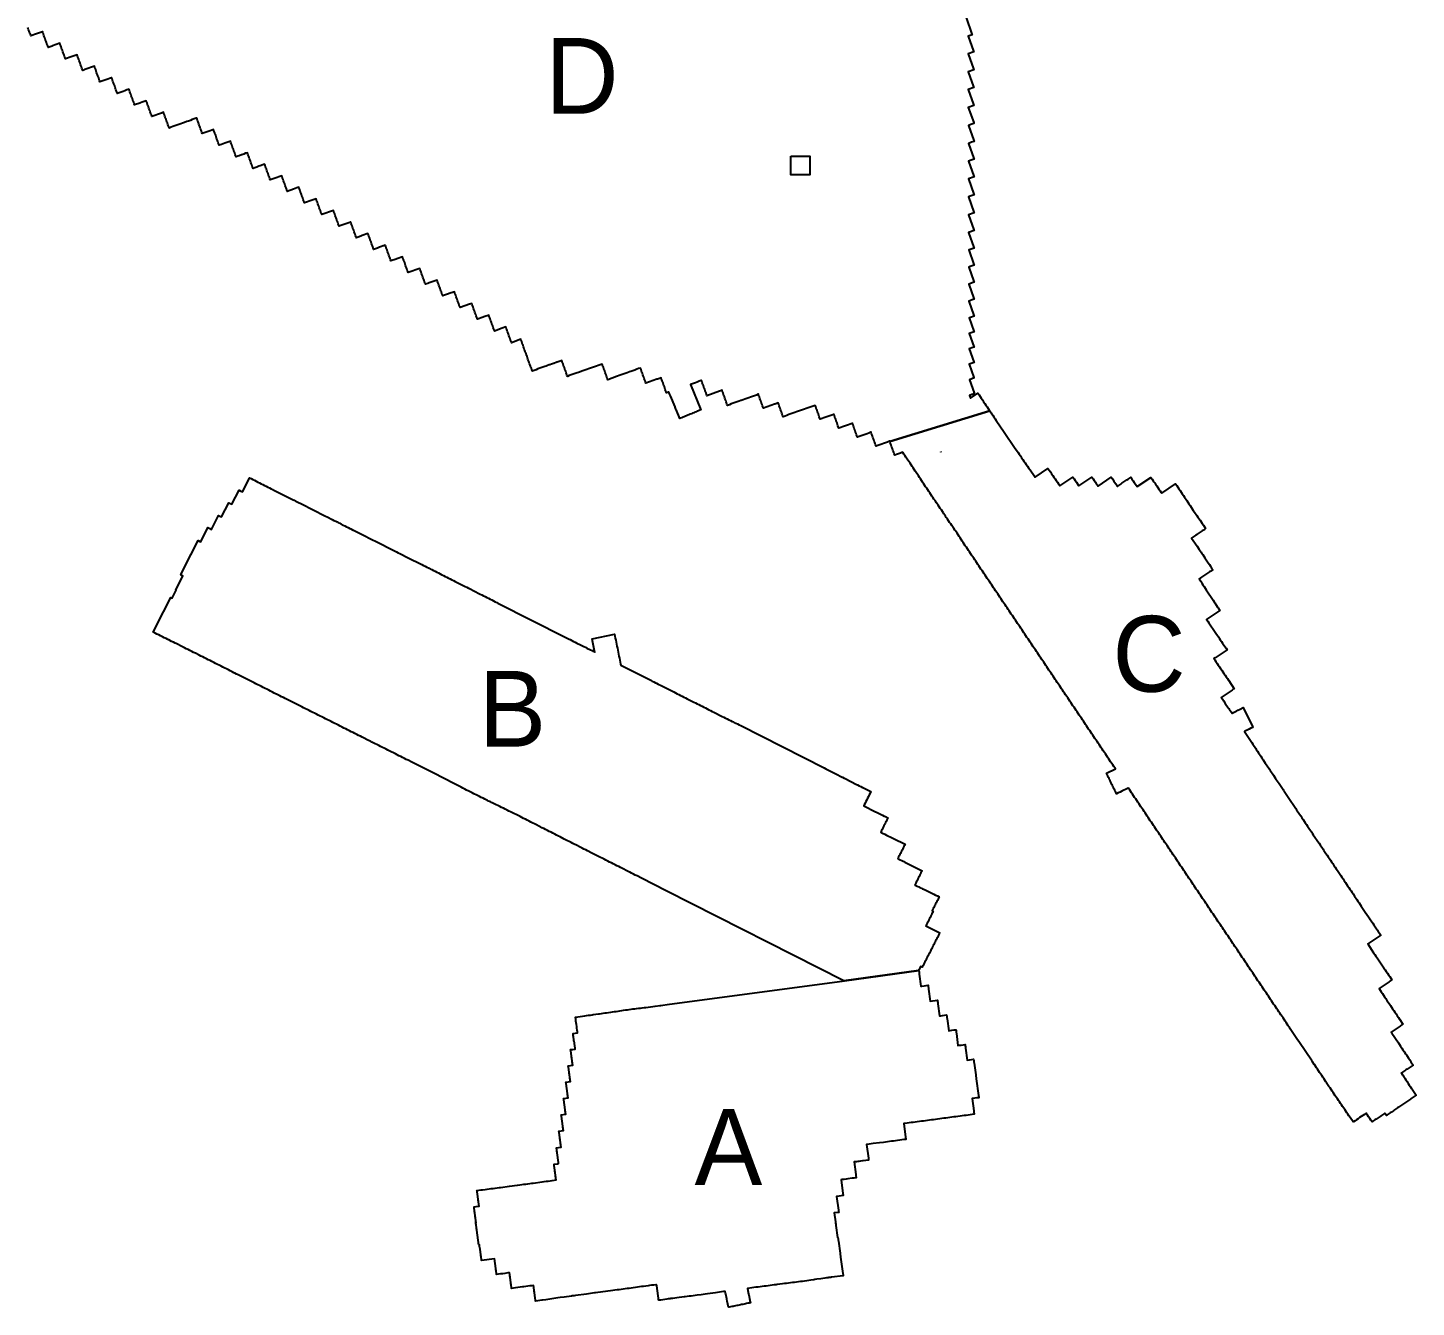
# Model space of a CAD drawing. Extents: x 325000 to 598009, y 7224244 to 7548663.
# Drawn here: x 505739 to 578982, y 7224244 to 7291768 of the extents above; entities that cross this region are included whole.
import ezdxf

# ---------------------------------------------------------------- set-up
doc = ezdxf.new("R2010")
doc.units = 0
for name, color, linetype in [('A', 7, 'Continuous'), ('B', 7, 'Continuous'), ('C', 7, 'Continuous'), ('D', 7, 'Continuous'), ('R', 7, 'Continuous')]:
    doc.layers.add(name, color=color, linetype=linetype)

msp = doc.modelspace()

# ---------------------------------------------------------------- linework, layer by layer
for p, q in [((553925, 7269377), (553909, 7269380)), ((553912, 7269379), (553912, 7269380)), ((553912, 7269380), (553912, 7269380)), ((553912, 7269380), (553912, 7269379))]:
    msp.add_line(p, q)
at = {"layer": 'A'}
msp.add_lwpolyline([(539470, 7240219), (548814, 7241478), (552745, 7242010), (552744, 7242008), (552755, 7241928), (552768, 7241828), (552854, 7241188), (552910, 7241197), (553017, 7241211), (553124, 7241226), (553232, 7241240), (553241, 7241172), (553250, 7241104), (553259, 7241036), (553343, 7240403), (553720, 7240458), (553730, 7240388), (553739, 7240321), (553748, 7240253), (553832, 7239618), (553911, 7239629), (553995, 7239641), (554103, 7239656), (554210, 7239671), (554219, 7239604), (554228, 7239537), (554237, 7239470), (554321, 7238839), (554395, 7238849), (554484, 7238862), (554591, 7238876), (554699, 7238891), (554707, 7238824), (554716, 7238757), (554725, 7238690), (554809, 7238060), (554866, 7238068), (554973, 7238082), (555080, 7238097), (555186, 7238112), (555195, 7238046), (555204, 7237979), (555213, 7237912), (555297, 7237282), (555420, 7237301), (555527, 7237316), (555634, 7237332), (555643, 7237265), (555652, 7237198), (555661, 7237131), (555745, 7236502), (555748, 7236502), (555757, 7236435), (555766, 7236368), (555775, 7236300), (555892, 7235419), (555902, 7235347), (555908, 7235304), (555800, 7235294), (555693, 7235280), (555585, 7235265), (555556, 7235263), (555643, 7234610), (555652, 7234542), (555661, 7234471), (555667, 7234429), (555560, 7234414), (555453, 7234400), (555345, 7234385), (555238, 7234371), (555131, 7234356), (555024, 7234342), (554916, 7234327), (554809, 7234313), (554702, 7234299), (554594, 7234287), (554487, 7234273), (554380, 7234258), (554273, 7234244), (554165, 7234229), (554058, 7234215), (553951, 7234201), (553844, 7234186), (553736, 7234172), (553629, 7234157), (553522, 7234143), (553415, 7234128), (553307, 7234114), (553200, 7234099), (553093, 7234085), (552986, 7234071), (552878, 7234056), (552771, 7234042), (552664, 7234027), (552557, 7234013), (552449, 7233998), (552342, 7233987), (552235, 7233969), (552128, 7233955), (552020, 7233944), (551944, 7233934), (552040, 7233213), (552050, 7233145), (552055, 7233102), (551948, 7233088), (551841, 7233073), (551734, 7233059), (551627, 7233044), (551520, 7233030), (551413, 7233016), (551306, 7233001), (551200, 7232987), (551093, 7232972), (550986, 7232958), (550879, 7232943), (550664, 7232920), (550343, 7232878), (550236, 7232866), (550129, 7232853), (550022, 7232839), (549983, 7232834), (550080, 7232111), (550089, 7232043), (550095, 7232001), (549809, 7231967), (549772, 7231963), (549664, 7231949), (549577, 7231940), (549522, 7231933), (549449, 7231924), (549342, 7231911), (549332, 7231910), (549420, 7231251), (549429, 7231184), (549438, 7231117), (549444, 7231076), (549336, 7231063), (549229, 7231051), (548997, 7231019), (548908, 7231007), (548801, 7230992), (548694, 7230977), (548644, 7230970), (548741, 7230243), (548751, 7230175), (548756, 7230133), (548649, 7230119), (548541, 7230106), (548540, 7230106), (548406, 7230089), (548503, 7229362), (548512, 7229294), (548518, 7229252), (548283, 7229221), (548345, 7228752), (548347, 7228752), (548356, 7228685), (548365, 7228620), (548374, 7228552), (548458, 7227926), (548478, 7227929), (548488, 7227861), (548497, 7227793), (548506, 7227725), (548589, 7227099), (548591, 7227100), (548600, 7227032), (548609, 7226963), (548618, 7226895), (548736, 7226018), (548745, 7225951), (548750, 7225909), (548133, 7225825), (548109, 7225822), (548002, 7225807), (547960, 7225801), (547871, 7225789), (547789, 7225778), (547682, 7225763), (547575, 7225749), (547361, 7225718), (547255, 7225703), (547201, 7225695), (547041, 7225673), (546828, 7225640), (546721, 7225626), (546614, 7225611), (546507, 7225597), (546400, 7225582), (546293, 7225568), (546186, 7225557), (546079, 7225544), (545972, 7225530), (545865, 7225517), (545758, 7225503), (545651, 7225489), (545544, 7225475), (545278, 7225441), (545223, 7225434), (545116, 7225420), (545009, 7225407), (544902, 7225393), (544795, 7225378), (544688, 7225364), (544581, 7225350), (544474, 7225336), (544367, 7225323), (544260, 7225309), (544153, 7225296), (544046, 7225281), (543940, 7225267), (543702, 7225236), (543742, 7225042), (543749, 7225007), (543770, 7224903), (543828, 7224618), (543836, 7224583), (543857, 7224477), (543792, 7224464), (543726, 7224451), (543660, 7224437), (543595, 7224424), (543529, 7224411), (543463, 7224397), (543397, 7224384), (543332, 7224371), (543266, 7224357), (543201, 7224344), (543136, 7224331), (543071, 7224318), (543006, 7224305), (542941, 7224291), (542876, 7224278), (542811, 7224265), (542747, 7224252), (542707, 7224244), (542641, 7224562), (542619, 7224667), (542615, 7224685), (542562, 7224931), (542550, 7224984), (542536, 7225055), (542531, 7225078), (542445, 7225067), (542443, 7225066), (542441, 7225066), (542233, 7225039), (542229, 7225038), (542226, 7225038), (542019, 7225010), (542015, 7225010), (542012, 7225010), (541587, 7224954), (541481, 7224937), (541374, 7224922), (541267, 7224907), (541267, 7224907), (541055, 7224877), (541054, 7224877), (540947, 7224862), (540840, 7224847), (540733, 7224832), (540626, 7224820), (540519, 7224807), (540412, 7224794), (540368, 7224789), (539984, 7224742), (539770, 7224713), (539663, 7224698), (539619, 7224692), (539521, 7224679), (539449, 7224668), (539343, 7224653), (539236, 7224639), (539129, 7224624), (539022, 7224609), (539013, 7224674), (539004, 7224740), (538995, 7224806), (538987, 7224872), (538978, 7224937), (538969, 7225003), (538960, 7225069), (538951, 7225135), (538942, 7225201), (538933, 7225267), (538924, 7225333), (538916, 7225399), (538911, 7225435), (538864, 7225429), (538757, 7225415), (538649, 7225401), (538542, 7225388), (538469, 7225379), (538219, 7225347), (538112, 7225331), (538005, 7225316), (537897, 7225301), (537790, 7225285), (537683, 7225270), (537576, 7225255), (537468, 7225240), (537361, 7225225), (537253, 7225211), (537146, 7225197), (537038, 7225183), (536931, 7225169), (536823, 7225156), (536716, 7225142), (536608, 7225129), (535681, 7225003), (535642, 7224997), (535535, 7224983), (535427, 7224968), (535320, 7224954), (535212, 7224939), (534634, 7224862), (534568, 7224853), (534461, 7224839), (534422, 7224834), (534031, 7224781), (533818, 7224750), (533817, 7224750), (533709, 7224734), (533602, 7224718), (533495, 7224702), (533388, 7224686), (533281, 7224670), (533173, 7224655), (533066, 7224639), (532888, 7224615), (532851, 7224610), (532744, 7224595), (532637, 7224580), (532529, 7224566), (532520, 7224632), (532511, 7224699), (532502, 7224766), (532493, 7224833), (532484, 7224900), (532475, 7224966), (532466, 7225033), (532457, 7225100), (532448, 7225167), (532439, 7225234), (532430, 7225301), (532421, 7225367), (532417, 7225394), (532331, 7225382), (532224, 7225368), (532117, 7225353), (532010, 7225339), (531903, 7225324), (531840, 7225316), (531474, 7225267), (531367, 7225252), (531260, 7225237), (531251, 7225304), (531242, 7225371), (531233, 7225438), (531224, 7225505), (531215, 7225572), (531206, 7225639), (531197, 7225706), (531188, 7225773), (531179, 7225840), (531170, 7225907), (531161, 7225973), (531152, 7226041), (531148, 7226067), (531113, 7226062), (531058, 7226054), (530898, 7226031), (530791, 7226015), (530684, 7226000), (530576, 7225986), (530469, 7225973), (530460, 7226040), (530451, 7226107), (530442, 7226175), (530433, 7226242), (530423, 7226309), (530414, 7226376), (530405, 7226443), (530396, 7226510), (530387, 7226577), (530378, 7226644), (530369, 7226710), (530360, 7226777), (530357, 7226805), (529676, 7226715), (529667, 7226782), (529658, 7226848), (529649, 7226915), (529640, 7226982), (529631, 7227049), (529622, 7227115), (529613, 7227181), (529604, 7227248), (529595, 7227314), (529586, 7227381), (529577, 7227447), (529568, 7227513), (529564, 7227545), (529530, 7227541), (529521, 7227607), (529512, 7227674), (529503, 7227740), (529494, 7227807), (529485, 7227873), (529476, 7227940), (529467, 7228006), (529458, 7228073), (529449, 7228139), (529440, 7228206), (529431, 7228272), (529422, 7228339), (529413, 7228406), (529404, 7228472), (529395, 7228539), (529386, 7228605), (529377, 7228672), (529371, 7228713), (529391, 7228716), (529383, 7228773), (529374, 7228839), (529365, 7228905), (529356, 7228972), (529348, 7229038), (529339, 7229104), (529330, 7229170), (529321, 7229237), (529312, 7229303), (529303, 7229369), (529294, 7229435), (529285, 7229501), (529279, 7229542), (529386, 7229556), (529494, 7229570), (529546, 7229577), (529537, 7229640), (529528, 7229706), (529519, 7229771), (529510, 7229837), (529501, 7229903), (529493, 7229969), (529484, 7230035), (529475, 7230102), (529466, 7230168), (529457, 7230234), (529448, 7230300), (529439, 7230366), (529433, 7230407), (529541, 7230421), (529648, 7230435), (529720, 7230443), (529863, 7230460), (529971, 7230475), (530078, 7230489), (530185, 7230504), (530293, 7230518), (530400, 7230533), (530507, 7230547), (530615, 7230562), (530681, 7230570), (531152, 7230634), (531555, 7230686), (531581, 7230690), (531689, 7230704), (531796, 7230718), (531903, 7230733), (532011, 7230747), (532118, 7230762), (532226, 7230776), (532333, 7230791), (532395, 7230799), (532870, 7230863), (532977, 7230877), (533085, 7230890), (533192, 7230904), (533299, 7230919), (533407, 7230935), (533514, 7230950), (533613, 7230964), (533612, 7230974), (533603, 7231039), (533594, 7231104), (533585, 7231169), (533577, 7231234), (533568, 7231299), (533559, 7231364), (533550, 7231429), (533542, 7231494), (533533, 7231559), (533524, 7231624), (533515, 7231689), (533506, 7231755), (533501, 7231795), (533680, 7231821), (533715, 7231826), (533742, 7231830), (533741, 7231834), (533732, 7231900), (533724, 7231965), (533715, 7232031), (533706, 7232096), (533697, 7232162), (533688, 7232227), (533680, 7232292), (533671, 7232358), (533662, 7232423), (533653, 7232489), (533644, 7232554), (533636, 7232619), (533630, 7232660), (533737, 7232675), (533844, 7232690), (533871, 7232694), (533862, 7232760), (533853, 7232826), (533844, 7232893), (533835, 7232959), (533826, 7233025), (533818, 7233091), (533809, 7233158), (533800, 7233224), (533791, 7233290), (533782, 7233356), (533773, 7233423), (533764, 7233489), (533758, 7233530), (533996, 7233563), (533988, 7233621), (533979, 7233687), (533970, 7233754), (533961, 7233821), (533952, 7233888), (533943, 7233954), (533934, 7234021), (533925, 7234088), (533916, 7234155), (533907, 7234221), (533898, 7234288), (533889, 7234355), (533883, 7234396), (534113, 7234428), (534117, 7234428), (534110, 7234481), (534101, 7234548), (534092, 7234615), (534083, 7234682), (534074, 7234749), (534065, 7234816), (534056, 7234883), (534047, 7234950), (534038, 7235017), (534029, 7235085), (534020, 7235152), (534011, 7235219), (534005, 7235260), (534239, 7235292), (534232, 7235343), (534223, 7235410), (534214, 7235477), (534205, 7235544), (534196, 7235611), (534187, 7235677), (534178, 7235744), (534169, 7235811), (534160, 7235878), (534151, 7235945), (534142, 7236012), (534133, 7236078), (534127, 7236120), (534362, 7236151), (534355, 7236205), (534346, 7236272), (534337, 7236339), (534328, 7236405), (534319, 7236472), (534310, 7236538), (534301, 7236605), (534292, 7236671), (534283, 7236738), (534274, 7236804), (534265, 7236871), (534256, 7236937), (534251, 7236979), (534488, 7237011), (534481, 7237067), (534472, 7237134), (534463, 7237200), (534454, 7237267), (534445, 7237334), (534436, 7237400), (534427, 7237466), (534418, 7237533), (534409, 7237599), (534400, 7237665), (534391, 7237732), (534382, 7237798), (534377, 7237839), (534484, 7237854), (534590, 7237868), (534615, 7237872), (534607, 7237930), (534598, 7237996), (534589, 7238063), (534580, 7238129), (534571, 7238195), (534562, 7238262), (534553, 7238328), (534544, 7238394), (534535, 7238459), (534526, 7238525), (534518, 7238591), (534509, 7238657), (534503, 7238698), (534610, 7238712), (534717, 7238726), (534741, 7238730), (534735, 7238777), (534722, 7238872), (534709, 7238968), (534696, 7239063), (534684, 7239158), (534671, 7239253), (534658, 7239348), (534645, 7239442), (534632, 7239537), (534629, 7239559), (535119, 7239625), (535217, 7239639), (535315, 7239653), (535411, 7239666), (535416, 7239666), (535511, 7239680), (535558, 7239686), (535854, 7239727), (535902, 7239734), (536000, 7239748), (536098, 7239762), (536195, 7239776), (536259, 7239785), (536471, 7239815), (536489, 7239818), (536587, 7239832), (536684, 7239846), (536782, 7239860), (536880, 7239874), (536978, 7239889), (537076, 7239903), (537173, 7239918), (537271, 7239932), (537369, 7239948), (537467, 7239961), (537564, 7239974), (537662, 7239988), (537761, 7239997), (537859, 7240010), (537957, 7240022), (538055, 7240034), (538153, 7240046), (538251, 7240058), (538349, 7240070), (538839, 7240136), (539100, 7240170), (539133, 7240174), (539231, 7240187)], close=True, dxfattribs=at)
at = {"layer": 'B'}
msp.add_lwpolyline([(552726, 7242010), (548795, 7241478), (539407, 7246228), (538110, 7246887), (537878, 7247005), (537782, 7247054), (537686, 7247104), (537589, 7247153), (537493, 7247202), (537473, 7247212), (537010, 7247447), (536913, 7247496), (536817, 7247545), (536721, 7247595), (536624, 7247644), (536528, 7247692), (536431, 7247741), (536334, 7247790), (536238, 7247839), (536141, 7247888), (536045, 7247937), (535948, 7247986), (535851, 7248035), (535814, 7248054), (535389, 7248269), (535369, 7248279), (535272, 7248328), (535175, 7248377), (535079, 7248426), (534982, 7248475), (534921, 7248506), (534643, 7248647), (534596, 7248670), (534499, 7248719), (534403, 7248768), (534306, 7248817), (534209, 7248866), (534113, 7248915), (534041, 7248951), (533823, 7249062), (533727, 7249111), (533631, 7249160), (533534, 7249210), (533438, 7249259), (533342, 7249308), (533245, 7249358), (533148, 7249406), (533052, 7249455), (532955, 7249504), (532859, 7249553), (532803, 7249582), (532473, 7249749), (532376, 7249798), (532280, 7249848), (532184, 7249897), (532087, 7249946), (531991, 7249996), (531895, 7250045), (531798, 7250095), (531714, 7250139), (531606, 7250194), (531508, 7250241), (531411, 7250289), (531314, 7250336), (531310, 7250338), (531198, 7250393), (531119, 7250431), (531022, 7250478), (530925, 7250526), (530827, 7250574), (530730, 7250621), (530633, 7250670), (530537, 7250718), (530439, 7250766), (530342, 7250814), (530264, 7250853), (530200, 7250885), (530148, 7250910), (530051, 7250957), (529992, 7250987), (529857, 7251053), (529760, 7251102), (529663, 7251150), (529566, 7251199), (529470, 7251247), (529421, 7251272), (529276, 7251344), (529179, 7251393), (529082, 7251441), (529000, 7251484), (528890, 7251540), (528794, 7251590), (528697, 7251639), (528601, 7251689), (528527, 7251729), (528218, 7251890), (527154, 7252425), (526037, 7252988), (525994, 7253010), (525955, 7253030), (525832, 7253092), (525801, 7253108), (525704, 7253157), (525607, 7253205), (525511, 7253254), (525414, 7253302), (525317, 7253351), (525221, 7253400), (525138, 7253443), (524797, 7253615), (524738, 7253644), (524641, 7253693), (524544, 7253742), (524448, 7253791), (524351, 7253839), (524254, 7253888), (524158, 7253937), (524061, 7253986), (523964, 7254034), (523891, 7254071), (523837, 7254098), (523771, 7254131), (523721, 7254156), (523611, 7254211), (523577, 7254228), (523552, 7254241), (523384, 7254325), (523287, 7254374), (523190, 7254423), (523094, 7254472), (522997, 7254521), (522901, 7254569), (522804, 7254618), (522707, 7254667), (522611, 7254716), (522514, 7254765), (522418, 7254813), (522321, 7254862), (522224, 7254911), (522127, 7254959), (522030, 7255008), (521934, 7255056), (521837, 7255105), (521740, 7255153), (521643, 7255202), (521547, 7255251), (521450, 7255299), (521353, 7255348), (521256, 7255396), (521160, 7255445), (521063, 7255493), (520966, 7255542), (520870, 7255591), (520773, 7255640), (520677, 7255689), (520580, 7255737), (520483, 7255785), (520386, 7255833), (520289, 7255882), (520192, 7255930), (520095, 7255978), (519418, 7256318), (519321, 7256367), (519225, 7256416), (519128, 7256465), (519031, 7256514), (518935, 7256562), (518741, 7256660), (518645, 7256708), (518548, 7256757), (518451, 7256806), (518355, 7256855), (518258, 7256903), (518162, 7256952), (518065, 7257001), (517968, 7257050), (517872, 7257099), (517775, 7257148), (517678, 7257196), (517582, 7257245), (517506, 7257284), (516867, 7257607), (516809, 7257636), (516755, 7257663), (516666, 7257708), (516616, 7257733), (516519, 7257782), (516422, 7257830), (516325, 7257879), (516229, 7257928), (516132, 7257977), (516036, 7258026), (515939, 7258075), (515843, 7258124), (515746, 7258173), (515649, 7258222), (515553, 7258270), (515456, 7258319), (515359, 7258367), (515263, 7258416), (515166, 7258465), (515069, 7258514), (514973, 7258563), (514876, 7258611), (514779, 7258660), (514585, 7258756), (514489, 7258805), (514392, 7258854), (514296, 7258903), (514199, 7258952), (514102, 7259000), (514006, 7259049), (513909, 7259098), (513561, 7259271), (513521, 7259290), (513424, 7259339), (513327, 7259387), (513182, 7259460), (513134, 7259484), (513037, 7259533), (512939, 7259578), (512842, 7259627), (512746, 7259676), (512649, 7259725), (512552, 7259773), (512456, 7259822), (512359, 7259871), (512905, 7260951), (512907, 7260950), (513284, 7261696), (513348, 7261664), (513562, 7262086), (513546, 7262094), (513923, 7262841), (513905, 7262851), (513808, 7262900), (514344, 7263961), (514346, 7263960), (514725, 7264710), (514822, 7264661), (514862, 7264641), (515239, 7265386), (515335, 7265337), (515431, 7265289), (515807, 7266033), (515903, 7265983), (515962, 7265954), (516340, 7266702), (516505, 7266619), (516882, 7267365), (516979, 7267316), (517064, 7267273), (517430, 7267999), (517440, 7268018), (517528, 7267974), (517616, 7267929), (517705, 7267885), (517792, 7267840), (517880, 7267795), (517968, 7267750), (518056, 7267704), (518144, 7267659), (518232, 7267615), (518320, 7267571), (518408, 7267527), (518497, 7267482), (518585, 7267438), (518673, 7267394), (518686, 7267387), (519676, 7266891), (519732, 7266863), (519795, 7266831), (519842, 7266808), (519908, 7266775), (519984, 7266737), (520173, 7266642), (521407, 7266018), (521569, 7265935), (521582, 7265929), (521598, 7265921), (521732, 7265853), (521758, 7265839), (521790, 7265823), (521893, 7265770), (521934, 7265749), (521984, 7265724), (522054, 7265688), (522110, 7265660), (522198, 7265615), (522253, 7265587), (522374, 7265525), (522462, 7265481), (522551, 7265437), (522639, 7265393), (522727, 7265349), (522788, 7265318), (522864, 7265280), (522904, 7265260), (522926, 7265249), (523105, 7265159), (523169, 7265128), (523205, 7265109), (523345, 7265039), (523962, 7264728), (524050, 7264684), (525113, 7264148), (525196, 7264106), (525284, 7264062), (525368, 7264018), (525813, 7263794), (526485, 7263454), (526518, 7263438), (526606, 7263394), (526694, 7263349), (526782, 7263305), (526870, 7263260), (526908, 7263241), (526962, 7263214), (527047, 7263172), (527135, 7263127), (527223, 7263083), (527311, 7263038), (527399, 7262994), (527487, 7262949), (527575, 7262905), (527663, 7262860), (527751, 7262815), (527839, 7262771), (527928, 7262726), (528016, 7262682), (528104, 7262637), (528192, 7262593), (528280, 7262548), (528289, 7262544), (528744, 7262314), (528809, 7262282), (528897, 7262237), (528985, 7262193), (529036, 7262167), (529572, 7261896), (529602, 7261881), (529690, 7261837), (529778, 7261792), (529866, 7261748), (529954, 7261703), (530042, 7261658), (530130, 7261614), (530219, 7261569), (530307, 7261525), (530395, 7261480), (530483, 7261436), (530535, 7261410), (534095, 7259610), (534302, 7259505), (534359, 7259476), (534447, 7259432), (534535, 7259387), (534623, 7259342), (534711, 7259297), (534888, 7259208), (534975, 7259164), (535064, 7259120), (535152, 7259075), (535239, 7259030), (535416, 7258941), (535504, 7258897), (535592, 7258852), (535649, 7258824), (535657, 7258820), (535643, 7258888), (535642, 7258892), (535535, 7259418), (535513, 7259524), (536690, 7259763), (536711, 7259657), (536733, 7259551), (536754, 7259445), (536776, 7259339), (536797, 7259234), (536819, 7259128), (536840, 7259022), (536862, 7258916), (536883, 7258810), (536905, 7258704), (536926, 7258598), (536948, 7258492), (536969, 7258386), (536991, 7258280), (537012, 7258174), (537021, 7258132), (538148, 7257562), (538633, 7257314), (538675, 7257293), (538763, 7257248), (538851, 7257203), (538907, 7257174), (538995, 7257129), (539027, 7257113), (539115, 7257068), (539821, 7256714), (539909, 7256670), (539997, 7256625), (540085, 7256581), (540173, 7256536), (540261, 7256492), (540349, 7256447), (540437, 7256402), (540525, 7256358), (540555, 7256343), (540835, 7256201), (540878, 7256180), (540966, 7256135), (541054, 7256091), (541142, 7256046), (541230, 7256002), (541318, 7255957), (541406, 7255913), (541483, 7255873), (541670, 7255779), (541759, 7255735), (541847, 7255691), (541936, 7255647), (542376, 7255424), (542465, 7255380), (542553, 7255336), (542641, 7255292), (542729, 7255247), (542817, 7255203), (542905, 7255158), (542960, 7255130), (543008, 7255107), (543082, 7255070), (543170, 7255025), (543258, 7254981), (543348, 7254939), (547753, 7252713), (547839, 7252665), (548367, 7252396), (548706, 7252220), (548718, 7252214), (548805, 7252169), (548852, 7252145), (549156, 7251987), (549461, 7251834), (549509, 7251810), (549597, 7251766), (549685, 7251722), (549773, 7251677), (549787, 7251671), (550215, 7251456), (550171, 7251369), (550126, 7251282), (550082, 7251195), (550038, 7251109), (549994, 7251023), (549951, 7250937), (549907, 7250850), (549863, 7250764), (549834, 7250707), (550049, 7250599), (550244, 7250503), (550729, 7250263), (550826, 7250214), (550923, 7250166), (550988, 7250134), (551117, 7250069), (551086, 7250008), (551055, 7249946), (551024, 7249886), (550993, 7249825), (550962, 7249764), (550931, 7249704), (550901, 7249643), (550870, 7249583), (550839, 7249523), (550809, 7249463), (550778, 7249403), (550748, 7249343), (550734, 7249316), (550756, 7249305), (550828, 7249268), (550950, 7249207), (551046, 7249159), (551143, 7249110), (551240, 7249062), (551337, 7249013), (551403, 7248980), (552015, 7248674), (551984, 7248613), (551953, 7248552), (551922, 7248491), (551892, 7248431), (551861, 7248370), (551830, 7248310), (551800, 7248250), (551769, 7248190), (551739, 7248130), (551708, 7248071), (551678, 7248011), (551648, 7247951), (551633, 7247922), (551655, 7247911), (551752, 7247862), (551849, 7247814), (551946, 7247767), (552011, 7247735), (552141, 7247671), (552916, 7247284), (552884, 7247223), (552853, 7247162), (552823, 7247101), (552792, 7247040), (552761, 7246979), (552730, 7246919), (552699, 7246858), (552668, 7246798), (552638, 7246738), (552607, 7246678), (552577, 7246618), (552547, 7246559), (552533, 7246533), (552555, 7246522), (552653, 7246474), (552750, 7246427), (552797, 7246403), (552880, 7246363), (552945, 7246332), (553042, 7246284), (553140, 7246238), (553527, 7246043), (553625, 7245997), (553722, 7245948), (553818, 7245899), (553787, 7245837), (553756, 7245776), (553724, 7245714), (553693, 7245653), (553662, 7245591), (553630, 7245530), (553599, 7245468), (553568, 7245407), (553537, 7245345), (553505, 7245284), (553474, 7245223), (553443, 7245162), (553440, 7245156), (553499, 7245127), (553467, 7245065), (553436, 7245003), (553405, 7244941), (553373, 7244880), (553342, 7244818), (553310, 7244756), (553279, 7244695), (553248, 7244633), (553216, 7244571), (553185, 7244510), (553154, 7244448), (553122, 7244387), (553117, 7244377), (553850, 7244007), (553818, 7243946), (553787, 7243885), (553756, 7243823), (553725, 7243762), (553694, 7243702), (553663, 7243641), (553631, 7243578), (553600, 7243517), (553569, 7243456), (553538, 7243394), (553506, 7243333), (553475, 7243271), (553444, 7243209), (553412, 7243148), (553382, 7243088), (553351, 7243027), (553318, 7242963), (553300, 7242928), (553297, 7242930), (553281, 7242898), (553249, 7242837), (553218, 7242775), (553187, 7242713), (553155, 7242652), (553124, 7242590), (553093, 7242529), (553061, 7242467), (553031, 7242407), (553000, 7242346), (552968, 7242285), (552937, 7242223), (552918, 7242185), (552836, 7242226), (552821, 7242196), (552789, 7242134), (552757, 7242072)], close=True, dxfattribs=at)
at = {"layer": 'C'}
msp.add_lwpolyline([(551216, 7269929), (556484, 7271555), (556553, 7271451), (556583, 7271407), (556641, 7271318), (556643, 7271316), (556703, 7271227), (556763, 7271137), (556823, 7271047), (557245, 7270418), (557793, 7269613), (557979, 7269346), (558040, 7269257), (558100, 7269168), (558162, 7269079), (558224, 7268990), (558285, 7268901), (558347, 7268812), (558409, 7268723), (558470, 7268634), (558531, 7268544), (558593, 7268456), (558608, 7268434), (558840, 7268100), (558878, 7268046), (559557, 7268502), (559619, 7268414), (559681, 7268325), (559743, 7268235), (559805, 7268147), (559867, 7268058), (559928, 7267968), (559990, 7267879), (560051, 7267790), (560112, 7267700), (560173, 7267611), (560182, 7267597), (560869, 7268059), (560931, 7267970), (560992, 7267880), (561053, 7267791), (561113, 7267701), (561175, 7267612), (561189, 7267591), (561875, 7268053), (561937, 7267965), (561997, 7267876), (562058, 7267787), (562077, 7267758), (562197, 7267581), (562891, 7268048), (562951, 7267959), (563032, 7267839), (563072, 7267780), (563132, 7267691), (563192, 7267602), (563215, 7267568), (563233, 7267580), (563287, 7267616), (563342, 7267653), (563397, 7267690), (563451, 7267726), (563505, 7267763), (563560, 7267800), (563614, 7267836), (563669, 7267873), (563723, 7267910), (563778, 7267946), (563832, 7267983), (563887, 7268019), (563921, 7268043), (563982, 7267953), (564043, 7267863), (564104, 7267774), (564165, 7267684), (564259, 7267551), (564984, 7268039), (565046, 7267952), (565108, 7267865), (565144, 7267812), (565186, 7267752), (565230, 7267690), (565291, 7267602), (565350, 7267514), (565410, 7267425), (565469, 7267337), (565528, 7267248), (565555, 7267207), (566288, 7267700), (566347, 7267613), (566406, 7267525), (566465, 7267438), (566523, 7267350), (566580, 7267261), (566638, 7267174), (566697, 7267086), (566755, 7266999), (566873, 7266824), (566935, 7266738), (566994, 7266651), (567049, 7266561), (567107, 7266473), (567165, 7266386), (567223, 7266298), (567282, 7266210), (567400, 7266035), (567459, 7265948), (567578, 7265774), (567636, 7265686), (567694, 7265598), (567752, 7265511), (567810, 7265422), (567867, 7265334), (567811, 7265297), (567754, 7265258), (567698, 7265220), (567642, 7265183), (567586, 7265145), (567530, 7265107), (567474, 7265070), (567418, 7265033), (567363, 7264995), (567307, 7264958), (567252, 7264921), (567196, 7264883), (567141, 7264846), (567130, 7264839), (567419, 7264409), (567539, 7264233), (567639, 7264085), (567659, 7264056), (567719, 7263968), (567778, 7263880), (567838, 7263791), (568014, 7263525), (568072, 7263435), (568130, 7263346), (568189, 7263257), (568247, 7263168), (568193, 7263131), (568139, 7263095), (568085, 7263059), (568031, 7263022), (567976, 7262986), (567921, 7262949), (567867, 7262912), (567812, 7262875), (567757, 7262838), (567702, 7262801), (567647, 7262765), (567592, 7262727), (567536, 7262690), (567530, 7262686), (567555, 7262648), (567612, 7262556), (567672, 7262465), (567729, 7262373), (567787, 7262281), (567846, 7262190), (567905, 7262100), (568265, 7261558), (568326, 7261468), (568355, 7261423), (568447, 7261286), (568507, 7261198), (568536, 7261153), (568627, 7261017), (568574, 7260982), (568521, 7260946), (568468, 7260910), (568414, 7260875), (568361, 7260839), (568308, 7260803), (568255, 7260767), (568202, 7260732), (568149, 7260696), (568096, 7260660), (568043, 7260625), (567990, 7260589), (567937, 7260554), (567920, 7260542), (567920, 7260541), (567980, 7260452), (568041, 7260363), (568070, 7260319), (568342, 7259918), (568443, 7259769), (568463, 7259739), (568492, 7259696), (568543, 7259620), (568583, 7259561), (568643, 7259472), (568704, 7259384), (568766, 7259295), (568805, 7259236), (568887, 7259116), (568948, 7259029), (569008, 7258940), (568954, 7258903), (568901, 7258868), (568848, 7258832), (568794, 7258796), (568741, 7258760), (568687, 7258724), (568634, 7258688), (568581, 7258652), (568527, 7258617), (568474, 7258581), (568421, 7258545), (568368, 7258509), (568314, 7258474), (568310, 7258471), (568356, 7258403), (568417, 7258314), (568477, 7258225), (568538, 7258136), (568599, 7258047), (568659, 7257958), (568720, 7257869), (568780, 7257780), (568840, 7257691), (568901, 7257602), (568962, 7257513), (569022, 7257424), (569082, 7257335), (569096, 7257314), (569385, 7256889), (569332, 7256854), (569278, 7256818), (569225, 7256782), (569171, 7256746), (569118, 7256710), (569064, 7256674), (569011, 7256638), (568957, 7256603), (568904, 7256567), (568851, 7256531), (568798, 7256495), (568745, 7256460), (568693, 7256425), (568706, 7256407), (568758, 7256331), (568788, 7256287), (568808, 7256258), (568910, 7256108), (569062, 7255883), (569092, 7255839), (569112, 7255810), (569214, 7255660), (569260, 7255595), (569277, 7255603), (569374, 7255651), (569443, 7255684), (569510, 7255718), (569568, 7255746), (569665, 7255794), (569692, 7255807), (569859, 7255889), (569887, 7255832), (570345, 7254884), (570362, 7254848), (570265, 7254800), (570168, 7254753), (570071, 7254705), (569942, 7254644), (569921, 7254633), (570269, 7254098), (570304, 7254044), (570363, 7253953), (570513, 7253726), (570542, 7253682), (570602, 7253592), (570661, 7253501), (570782, 7253320), (570842, 7253231), (570901, 7253141), (570961, 7253050), (571020, 7252960), (571081, 7252870), (571233, 7252645), (571263, 7252601), (571283, 7252571), (571384, 7252421), (571445, 7252331), (571505, 7252241), (571565, 7252152), (571601, 7252098), (571746, 7251882), (571961, 7251561), (571988, 7251522), (572021, 7251471), (572229, 7251162), (572626, 7250565), (572649, 7250531), (572667, 7250502), (572823, 7250268), (572828, 7250260), (572888, 7250170), (572949, 7250080), (573009, 7249991), (573131, 7249810), (573192, 7249721), (573252, 7249632), (573353, 7249481), (573372, 7249451), (573402, 7249407), (573453, 7249331), (573493, 7249271), (573553, 7249181), (573843, 7248749), (573855, 7248732), (573916, 7248642), (574067, 7248416), (574096, 7248372), (574116, 7248343), (574217, 7248192), (574278, 7248103), (574338, 7248013), (574389, 7247937), (574422, 7247889), (574460, 7247833), (574521, 7247744), (574582, 7247654), (574642, 7247564), (574703, 7247475), (574764, 7247385), (574824, 7247296), (575006, 7247024), (575065, 7246935), (575125, 7246845), (575185, 7246755), (575245, 7246665), (575305, 7246575), (575365, 7246484), (575425, 7246395), (575486, 7246305), (575546, 7246215), (575606, 7246125), (575654, 7246053), (575727, 7245945), (575847, 7245764), (575907, 7245674), (575967, 7245584), (576027, 7245494), (576086, 7245403), (576291, 7245100), (576329, 7245045), (576345, 7245021), (576494, 7244802), (576512, 7244776), (576519, 7244765), (576694, 7244507), (576754, 7244417), (576814, 7244326), (576889, 7244214), (576935, 7244147), (576965, 7244102), (577116, 7243877), (577063, 7243842), (577011, 7243806), (576958, 7243771), (576906, 7243736), (576853, 7243701), (576801, 7243666), (576749, 7243631), (576697, 7243596), (576645, 7243561), (576592, 7243526), (576540, 7243491), (576488, 7243456), (576436, 7243421), (576428, 7243416), (576736, 7242955), (576796, 7242865), (576856, 7242774), (576915, 7242684), (577275, 7242150), (577279, 7242144), (577340, 7242055), (577400, 7241965), (577461, 7241875), (577521, 7241785), (577582, 7241695), (577642, 7241605), (577702, 7241515), (577650, 7241480), (577598, 7241445), (577546, 7241410), (577494, 7241375), (577442, 7241340), (577390, 7241306), (577338, 7241271), (577286, 7241236), (577235, 7241201), (577183, 7241167), (577131, 7241132), (577080, 7241098), (577028, 7241063), (577021, 7241058), (577074, 7240979), (577134, 7240889), (577195, 7240800), (577255, 7240710), (577316, 7240620), (577376, 7240530), (577437, 7240440), (577497, 7240350), (577587, 7240215), (577617, 7240171), (577677, 7240080), (577737, 7239990), (577797, 7239900), (577858, 7239811), (577918, 7239721), (577979, 7239631), (578039, 7239541), (578100, 7239452), (578118, 7239424), (578281, 7239183), (578230, 7239148), (578178, 7239114), (578127, 7239079), (578075, 7239044), (578024, 7239010), (577972, 7238975), (577920, 7238940), (577868, 7238906), (577817, 7238871), (577765, 7238837), (577713, 7238802), (577661, 7238767), (577653, 7238762), (577674, 7238731), (577691, 7238706), (578039, 7238194), (578100, 7238104), (578160, 7238014), (578220, 7237924), (578280, 7237834), (578340, 7237744), (578366, 7237703), (578419, 7237625), (578460, 7237564), (578520, 7237473), (578580, 7237384), (578640, 7237293), (578700, 7237203), (578821, 7237024), (578769, 7236989), (578717, 7236954), (578665, 7236920), (578613, 7236885), (578562, 7236851), (578511, 7236816), (578459, 7236782), (578408, 7236747), (578356, 7236712), (578304, 7236678), (578252, 7236643), (578200, 7236608), (578195, 7236604), (578198, 7236600), (578258, 7236509), (578269, 7236492), (578352, 7236367), (578377, 7236329), (578437, 7236239), (578484, 7236167), (578556, 7236059), (578617, 7235969), (578678, 7235880), (578739, 7235790), (578769, 7235746), (578982, 7235432), (578930, 7235398), (578878, 7235363), (578826, 7235328), (578774, 7235293), (578722, 7235258), (578671, 7235224), (578619, 7235189), (578567, 7235154), (578515, 7235120), (578463, 7235085), (578410, 7235049), (578359, 7235015), (578365, 7235006), (578312, 7234971), (578261, 7234937), (578209, 7234902), (578158, 7234868), (578105, 7234833), (578056, 7234800), (578002, 7234763), (577948, 7234727), (577893, 7234690), (577838, 7234654), (577783, 7234617), (577727, 7234579), (577672, 7234542), (577615, 7234504), (577558, 7234466), (577503, 7234429), (577444, 7234389), (577408, 7234366), (577350, 7234457), (577333, 7234484), (577310, 7234468), (577254, 7234431), (577198, 7234394), (577142, 7234356), (577085, 7234318), (577029, 7234281), (576972, 7234243), (576916, 7234205), (576860, 7234167), (576804, 7234130), (576748, 7234092), (576692, 7234055), (576657, 7234031), (576595, 7234120), (576533, 7234209), (576471, 7234298), (576408, 7234386), (576351, 7234478), (576348, 7234483), (576326, 7234469), (576245, 7234415), (576163, 7234359), (576081, 7234304), (575998, 7234249), (575918, 7234195), (575837, 7234141), (575756, 7234087), (575676, 7234033), (575657, 7234021), (575489, 7234265), (575430, 7234344), (575375, 7234426), (575320, 7234508), (575265, 7234590), (575210, 7234672), (575155, 7234754), (575099, 7234836), (575044, 7234918), (574989, 7235000), (574931, 7235081), (574876, 7235162), (574821, 7235244), (574766, 7235326), (574711, 7235408), (574658, 7235492), (574603, 7235574), (574545, 7235654), (574435, 7235818), (574380, 7235900), (574379, 7235901), (574272, 7236060), (574269, 7236064), (574214, 7236146), (574159, 7236228), (574104, 7236310), (574049, 7236392), (573994, 7236474), (573938, 7236556), (573883, 7236638), (573828, 7236720), (573773, 7236802), (573718, 7236884), (573663, 7236966), (573608, 7237048), (573601, 7237058), (573504, 7237201), (573497, 7237212), (573491, 7237222), (572782, 7238276), (572781, 7238277), (572726, 7238359), (572340, 7238934), (572288, 7239017), (572233, 7239099), (572177, 7239181), (572122, 7239263), (572067, 7239345), (572012, 7239427), (571957, 7239509), (571902, 7239591), (571847, 7239673), (571791, 7239755), (571736, 7239837), (571681, 7239919), (571626, 7240001), (571571, 7240083), (571516, 7240165), (571461, 7240247), (571406, 7240329), (571350, 7240411), (571295, 7240493), (571240, 7240575), (571185, 7240657), (571130, 7240739), (571075, 7240821), (571020, 7240903), (570964, 7240985), (570909, 7241067), (570854, 7241149), (570799, 7241231), (570744, 7241313), (570689, 7241395), (570634, 7241477), (570579, 7241559), (570523, 7241641), (570468, 7241723), (570413, 7241805), (570358, 7241887), (570303, 7241969), (570248, 7242051), (570193, 7242133), (570138, 7242215), (570082, 7242297), (570027, 7242379), (569972, 7242461), (569917, 7242543), (569862, 7242625), (569807, 7242707), (569752, 7242789), (569696, 7242871), (569641, 7242953), (569586, 7243035), (569531, 7243117), (569476, 7243199), (569421, 7243281), (569366, 7243363), (569311, 7243445), (569255, 7243526), (569200, 7243608), (569145, 7243690), (569090, 7243772), (569035, 7243854), (568980, 7243936), (568925, 7244018), (568869, 7244100), (568814, 7244182), (568759, 7244264), (568704, 7244346), (568649, 7244428), (568594, 7244510), (568539, 7244592), (568484, 7244674), (568428, 7244756), (568373, 7244838), (568318, 7244920), (568263, 7245002), (568208, 7245084), (568153, 7245166), (568098, 7245248), (568042, 7245330), (567987, 7245412), (567932, 7245494), (567877, 7245576), (567822, 7245658), (567767, 7245740), (567712, 7245822), (567657, 7245904), (567601, 7245986), (567546, 7246068), (567491, 7246150), (567436, 7246232), (567381, 7246314), (567326, 7246396), (567271, 7246478), (567215, 7246560), (567160, 7246642), (567105, 7246724), (567050, 7246806), (566995, 7246888), (566940, 7246970), (566885, 7247052), (566830, 7247134), (566774, 7247216), (566719, 7247298), (566664, 7247380), (566609, 7247462), (566554, 7247544), (566499, 7247626), (566444, 7247708), (566388, 7247790), (566333, 7247872), (566278, 7247953), (566223, 7248035), (566168, 7248117), (566113, 7248199), (566058, 7248281), (566003, 7248363), (565947, 7248445), (565892, 7248527), (565837, 7248609), (565782, 7248691), (565727, 7248773), (565672, 7248855), (565617, 7248937), (565561, 7249019), (565506, 7249101), (565451, 7249183), (565396, 7249265), (565341, 7249347), (565286, 7249429), (565231, 7249511), (565176, 7249593), (565120, 7249675), (565065, 7249757), (565010, 7249839), (564955, 7249921), (564900, 7250003), (564845, 7250085), (564790, 7250167), (564734, 7250249), (564679, 7250331), (564624, 7250413), (564569, 7250495), (564514, 7250577), (564459, 7250659), (564404, 7250741), (564349, 7250823), (564293, 7250905), (564238, 7250987), (564183, 7251069), (564128, 7251151), (564073, 7251233), (564018, 7251315), (563963, 7251397), (563907, 7251479), (563852, 7251561), (563797, 7251643), (563795, 7251645), (563750, 7251623), (563653, 7251576), (563555, 7251529), (563458, 7251482), (563361, 7251435), (563263, 7251388), (563166, 7251341), (563136, 7251403), (563106, 7251465), (563076, 7251527), (563046, 7251589), (563016, 7251651), (562986, 7251712), (562956, 7251774), (562926, 7251836), (562896, 7251898), (562866, 7251960), (562836, 7252022), (562806, 7252084), (562776, 7252146), (562746, 7252208), (562716, 7252270), (562687, 7252332), (562657, 7252394), (562638, 7252432), (563112, 7252662), (563080, 7252708), (563025, 7252790), (562970, 7252872), (562915, 7252954), (562860, 7253036), (562805, 7253118), (562750, 7253200), (562695, 7253282), (562639, 7253364), (562584, 7253446), (562529, 7253528), (562474, 7253610), (562419, 7253692), (562364, 7253774), (562309, 7253856), (562253, 7253938), (562198, 7254020), (562143, 7254102), (562088, 7254184), (562033, 7254266), (561978, 7254348), (561923, 7254430), (561868, 7254512), (561812, 7254594), (561757, 7254676), (561702, 7254758), (561647, 7254840), (561592, 7254922), (561537, 7255004), (561482, 7255086), (561426, 7255168), (561371, 7255250), (561316, 7255332), (561261, 7255414), (561206, 7255496), (561151, 7255578), (561096, 7255660), (561041, 7255742), (560985, 7255824), (560930, 7255906), (560875, 7255988), (560820, 7256070), (560765, 7256152), (560710, 7256233), (560655, 7256315), (560599, 7256397), (560544, 7256479), (560489, 7256561), (560434, 7256643), (560379, 7256725), (560324, 7256807), (560269, 7256889), (560213, 7256971), (560158, 7257053), (560103, 7257135), (560048, 7257217), (559993, 7257299), (559938, 7257381), (559883, 7257463), (559828, 7257545), (559772, 7257627), (559717, 7257709), (559662, 7257791), (559607, 7257873), (559552, 7257955), (559497, 7258037), (559442, 7258119), (559386, 7258201), (559331, 7258283), (559276, 7258365), (559221, 7258447), (559166, 7258529), (559111, 7258611), (559056, 7258693), (559001, 7258775), (558945, 7258857), (558890, 7258939), (558835, 7259021), (558780, 7259103), (558725, 7259185), (558670, 7259267), (558615, 7259349), (558559, 7259431), (558504, 7259513), (558449, 7259595), (558394, 7259677), (558339, 7259759), (558284, 7259841), (558229, 7259923), (558174, 7260005), (558118, 7260087), (558063, 7260168), (558008, 7260250), (557953, 7260332), (557898, 7260414), (557843, 7260496), (557788, 7260578), (557732, 7260660), (557677, 7260742), (557622, 7260824), (557567, 7260906), (557512, 7260988), (557457, 7261070), (557402, 7261152), (557347, 7261234), (557291, 7261316), (557236, 7261398), (557181, 7261480), (557126, 7261562), (557071, 7261644), (557016, 7261726), (556961, 7261808), (556905, 7261890), (556850, 7261972), (556795, 7262054), (556740, 7262136), (556685, 7262218), (556630, 7262300), (556575, 7262382), (556520, 7262464), (556464, 7262546), (556409, 7262628), (556354, 7262710), (556299, 7262792), (556244, 7262874), (556189, 7262956), (556134, 7263038), (556078, 7263120), (556023, 7263202), (555968, 7263284), (555913, 7263366), (555858, 7263448), (555803, 7263530), (555748, 7263612), (555692, 7263694), (555637, 7263776), (555582, 7263858), (555527, 7263940), (555472, 7264021), (555417, 7264103), (555362, 7264185), (555307, 7264267), (555251, 7264349), (555196, 7264431), (555141, 7264513), (555086, 7264595), (555031, 7264677), (554976, 7264759), (554921, 7264841), (554865, 7264923), (554814, 7265007), (554759, 7265090), (554677, 7265213), (554649, 7265254), (554595, 7265336), (554483, 7265499), (554428, 7265582), (554369, 7265661), (554317, 7265745), (554262, 7265827), (554217, 7265894), (554194, 7265928), (554152, 7265991), (554118, 7266042), (554071, 7266112), (554042, 7266155), (553987, 7266237), (553932, 7266320), (553877, 7266402), (553823, 7266484), (553767, 7266566), (553711, 7266647), (553674, 7266702), (553601, 7266811), (553542, 7266891), (553487, 7266973), (553432, 7267055), (553379, 7267138), (553324, 7267220), (553269, 7267302), (553214, 7267384), (553159, 7267466), (553101, 7267547), (553046, 7267629), (552991, 7267710), (552939, 7267795), (552885, 7267877), (552831, 7267960), (552776, 7268042), (552719, 7268123), (552575, 7268343), (552556, 7268371), (552502, 7268453), (552446, 7268535), (552391, 7268617), (552282, 7268782), (552225, 7268862), (552171, 7268945), (552059, 7269108), (552005, 7269190), (551948, 7269271), (551893, 7269353), (551883, 7269366), (551874, 7269362), (551773, 7269326), (551672, 7269290), (551571, 7269254), (551470, 7269218), (551447, 7269282), (551424, 7269347), (551401, 7269412), (551378, 7269476), (551354, 7269541), (551331, 7269606), (551308, 7269670), (551285, 7269735), (551262, 7269799), (551239, 7269864)], close=True, dxfattribs=at)
at = {"layer": 'D'}
msp.add_lwpolyline([(555234, 7292307), (555543, 7291438), (555557, 7291399), (555455, 7291363), (555353, 7291326), (555343, 7291322), (555625, 7290530), (555639, 7290491), (555346, 7290384), (555628, 7289593), (555642, 7289554), (555348, 7289445), (555631, 7288651), (555645, 7288612), (555350, 7288504), (555633, 7287711), (555647, 7287672), (555352, 7287563), (555637, 7286762), (555651, 7286723), (555489, 7286662), (555448, 7286646), (555380, 7286621), (555355, 7286611), (555640, 7285812), (555654, 7285772), (555519, 7285723), (555451, 7285697), (555361, 7285664), (555643, 7284872), (555657, 7284832), (555555, 7284796), (555452, 7284760), (555362, 7284729), (555644, 7283938), (555658, 7283898), (555362, 7283790), (555648, 7282989), (555661, 7282951), (555561, 7282911), (555459, 7282873), (555366, 7282839), (555650, 7282044), (555664, 7282004), (555562, 7281967), (555461, 7281929), (555368, 7281895), (555651, 7281103), (555665, 7281063), (555420, 7280979), (555369, 7280961), (555648, 7280180), (555661, 7280142), (555508, 7280090), (555457, 7280072), (555374, 7280044), (555647, 7279280), (555660, 7279243), (555558, 7279206), (555457, 7279170), (555376, 7279141), (555648, 7278379), (555662, 7278341), (555560, 7278304), (555526, 7278292), (555378, 7278238), (555650, 7277476), (555664, 7277439), (555562, 7277403), (555562, 7277402), (555382, 7277337), (555651, 7276584), (555664, 7276547), (555461, 7276473), (555405, 7276453), (555651, 7275764), (555663, 7275728), (555460, 7275658), (555404, 7275639), (555650, 7274947), (555663, 7274911), (555546, 7274873), (555457, 7274843), (555404, 7274826), (555651, 7274135), (555664, 7274100), (555405, 7274012), (555652, 7273319), (555665, 7273285), (555408, 7273193), (555658, 7272494), (555670, 7272460), (555569, 7272422), (555543, 7272413), (555414, 7272365), (555465, 7272221), (555858, 7272485), (555918, 7272394), (556038, 7272214), (556099, 7272125), (556160, 7272035), (556220, 7271946), (556281, 7271856), (556342, 7271767), (556402, 7271677), (556462, 7271587), (556484, 7271555), (551216, 7269929), (551209, 7269949), (551189, 7269942), (551088, 7269906), (550988, 7269870), (550888, 7269834), (550788, 7269798), (550687, 7269763), (550587, 7269727), (550487, 7269691), (550464, 7269756), (550440, 7269820), (550417, 7269885), (550394, 7269949), (550371, 7270014), (550348, 7270079), (550325, 7270143), (550302, 7270208), (550279, 7270273), (550255, 7270337), (550232, 7270402), (550225, 7270422), (550214, 7270418), (550112, 7270381), (550010, 7270345), (549909, 7270309), (549807, 7270272), (549706, 7270236), (549604, 7270200), (549503, 7270163), (549479, 7270228), (549456, 7270293), (549433, 7270357), (549410, 7270422), (549387, 7270487), (549364, 7270551), (549341, 7270616), (549317, 7270681), (549294, 7270746), (549271, 7270810), (549248, 7270875), (549241, 7270894), (549227, 7270890), (549126, 7270853), (549025, 7270817), (548924, 7270781), (548823, 7270745), (548722, 7270709), (548621, 7270673), (548520, 7270636), (548497, 7270701), (548474, 7270766), (548450, 7270831), (548427, 7270895), (548404, 7270960), (548381, 7271025), (548358, 7271089), (548335, 7271154), (548311, 7271219), (548288, 7271284), (548265, 7271348), (548258, 7271368), (548249, 7271364), (548147, 7271328), (548045, 7271292), (547943, 7271255), (547841, 7271219), (547739, 7271182), (547637, 7271146), (547535, 7271109), (547512, 7271174), (547489, 7271239), (547466, 7271303), (547443, 7271368), (547420, 7271433), (547397, 7271497), (547373, 7271562), (547350, 7271627), (547327, 7271692), (547304, 7271756), (547281, 7271821), (547274, 7271841), (547217, 7271820), (547115, 7271784), (547012, 7271747), (546910, 7271711), (546808, 7271674), (546706, 7271638), (546604, 7271601), (546502, 7271565), (546400, 7271528), (546298, 7271492), (546196, 7271455), (545991, 7271386), (545889, 7271350), (545787, 7271313), (545685, 7271277), (545583, 7271240), (545560, 7271304), (545537, 7271369), (545514, 7271433), (545491, 7271497), (545468, 7271561), (545445, 7271625), (545422, 7271689), (545399, 7271754), (545376, 7271818), (545353, 7271882), (545330, 7271946), (545321, 7271971), (545273, 7271954), (545250, 7271946), (545148, 7271910), (545128, 7271902), (544541, 7271693), (544518, 7271757), (544495, 7271821), (544472, 7271885), (544449, 7271949), (544426, 7272013), (544403, 7272077), (544380, 7272142), (544357, 7272206), (544334, 7272270), (544311, 7272334), (544288, 7272398), (544279, 7272424), (544276, 7272423), (544174, 7272387), (544072, 7272350), (543971, 7272314), (543967, 7272313), (543365, 7272097), (543360, 7272095), (543258, 7272059), (543156, 7272022), (543054, 7271986), (542952, 7271949), (542851, 7271913), (542749, 7271877), (542647, 7271840), (542624, 7271904), (542601, 7271968), (542578, 7272032), (542555, 7272096), (542533, 7272160), (542510, 7272224), (542487, 7272288), (542464, 7272352), (542441, 7272416), (542418, 7272480), (542395, 7272544), (542372, 7272609), (542362, 7272635), (542276, 7272604), (542233, 7272589), (541565, 7272351), (541542, 7272415), (541519, 7272479), (541496, 7272543), (541473, 7272607), (541450, 7272671), (541427, 7272735), (541404, 7272799), (541381, 7272863), (541358, 7272927), (541335, 7272991), (541313, 7273055), (541290, 7273120), (541278, 7273152), (541261, 7273146), (541160, 7273109), (541058, 7273073), (540957, 7273037), (540856, 7273000), (540754, 7272964), (540692, 7272942), (541249, 7271608), (541186, 7271582), (541123, 7271555), (541059, 7271529), (540996, 7271502), (540933, 7271476), (540870, 7271450), (540807, 7271423), (540744, 7271397), (540681, 7271371), (540618, 7271345), (540555, 7271318), (540492, 7271292), (540429, 7271266), (540367, 7271240), (540304, 7271214), (540241, 7271187), (540178, 7271161), (540139, 7271145), (539940, 7271622), (539930, 7271643), (539889, 7271743), (539884, 7271754), (539638, 7272342), (539597, 7272442), (539557, 7272537), (539536, 7272529), (539434, 7272494), (539411, 7272558), (539388, 7272621), (539365, 7272685), (539342, 7272749), (539320, 7272813), (539297, 7272876), (539274, 7272940), (539251, 7273004), (539228, 7273068), (539205, 7273131), (539183, 7273195), (539160, 7273259), (539147, 7273295), (539058, 7273263), (538956, 7273227), (538926, 7273216), (538344, 7273008), (538321, 7273072), (538299, 7273136), (538276, 7273199), (538253, 7273263), (538230, 7273327), (538207, 7273390), (538185, 7273454), (538162, 7273518), (538139, 7273581), (538116, 7273645), (538093, 7273709), (538070, 7273773), (538056, 7273812), (537962, 7273778), (537860, 7273742), (537758, 7273705), (537657, 7273669), (537555, 7273633), (537472, 7273604), (537438, 7273591), (537351, 7273560), (537249, 7273524), (537148, 7273487), (537046, 7273451), (536944, 7273414), (536842, 7273378), (536787, 7273358), (536333, 7273196), (536311, 7273260), (536288, 7273324), (536265, 7273387), (536242, 7273451), (536219, 7273514), (536197, 7273578), (536174, 7273642), (536151, 7273706), (536128, 7273769), (536105, 7273833), (536082, 7273897), (536060, 7273960), (536037, 7274023), (535020, 7273660), (534788, 7273578), (534715, 7273552), (534613, 7273516), (534511, 7273480), (534409, 7273444), (534307, 7273408), (534205, 7273372), (534182, 7273436), (534160, 7273499), (534137, 7273561), (534115, 7273625), (534092, 7273688), (534069, 7273751), (534047, 7273815), (534024, 7273878), (534001, 7273942), (533978, 7274006), (533955, 7274069), (533933, 7274133), (533910, 7274197), (533907, 7274206), (533876, 7274195), (533827, 7274178), (533710, 7274136), (533673, 7274123), (533642, 7274112), (533482, 7274055), (533469, 7274050), (533367, 7274014), (533276, 7273982), (533252, 7273973), (533163, 7273942), (533093, 7273917), (533020, 7273891), (532959, 7273869), (532858, 7273833), (532755, 7273797), (532654, 7273760), (532552, 7273724), (532450, 7273687), (532348, 7273651), (532326, 7273714), (532303, 7273778), (532280, 7273841), (532257, 7273904), (532235, 7273968), (532212, 7274031), (532189, 7274094), (532167, 7274158), (532144, 7274221), (532121, 7274285), (532098, 7274349), (532075, 7274412), (532052, 7274476), (532048, 7274488), (532047, 7274487), (532024, 7274551), (532001, 7274615), (531979, 7274678), (531956, 7274742), (531933, 7274805), (531910, 7274869), (531887, 7274933), (531865, 7274996), (531842, 7275060), (531819, 7275124), (531796, 7275187), (531773, 7275251), (531751, 7275314), (531747, 7275325), (531254, 7275149), (531231, 7275212), (531209, 7275276), (531186, 7275340), (531163, 7275403), (531140, 7275467), (531117, 7275531), (531095, 7275594), (531072, 7275658), (531049, 7275722), (531026, 7275785), (531003, 7275849), (530980, 7275913), (530958, 7275976), (530768, 7275908), (530359, 7275763), (530336, 7275826), (530313, 7275890), (530291, 7275954), (530268, 7276017), (530245, 7276081), (530222, 7276145), (530199, 7276209), (530176, 7276272), (530154, 7276336), (530131, 7276400), (530108, 7276464), (530085, 7276528), (530062, 7276591), (530060, 7276596), (529970, 7276565), (529907, 7276542), (529664, 7276456), (529562, 7276419), (529461, 7276383), (529438, 7276446), (529415, 7276510), (529392, 7276573), (529369, 7276637), (529347, 7276701), (529324, 7276764), (529301, 7276828), (529278, 7276891), (529255, 7276955), (529233, 7277019), (529210, 7277082), (529187, 7277146), (529164, 7277209), (529160, 7277220), (529116, 7277204), (529053, 7277182), (529040, 7277177), (528544, 7277000), (528521, 7277063), (528498, 7277127), (528475, 7277191), (528453, 7277254), (528430, 7277318), (528407, 7277381), (528384, 7277445), (528361, 7277509), (528338, 7277572), (528316, 7277636), (528293, 7277699), (528270, 7277763), (528247, 7277827), (528243, 7277838), (527973, 7277742), (527934, 7277728), (527832, 7277691), (527730, 7277655), (527628, 7277619), (527605, 7277682), (527583, 7277746), (527560, 7277809), (527537, 7277873), (527514, 7277936), (527492, 7277999), (527469, 7278063), (527446, 7278126), (527423, 7278190), (527400, 7278253), (527378, 7278317), (527355, 7278380), (527332, 7278443), (527329, 7278452), (527288, 7278437), (527226, 7278415), (527124, 7278378), (527022, 7278342), (526920, 7278305), (526840, 7278277), (526716, 7278233), (526693, 7278296), (526671, 7278360), (526648, 7278423), (526625, 7278486), (526602, 7278550), (526580, 7278613), (526557, 7278677), (526534, 7278740), (526511, 7278803), (526489, 7278867), (526466, 7278930), (526443, 7278993), (526421, 7279056), (526417, 7279067), (525804, 7278848), (525781, 7278912), (525759, 7278975), (525736, 7279038), (525713, 7279101), (525691, 7279164), (525668, 7279228), (525645, 7279291), (525623, 7279354), (525600, 7279417), (525577, 7279480), (525555, 7279544), (525532, 7279607), (525509, 7279670), (525507, 7279678), (525407, 7279642), (525305, 7279605), (525203, 7279569), (525167, 7279556), (524898, 7279459), (524875, 7279522), (524853, 7279586), (524830, 7279649), (524807, 7279712), (524785, 7279775), (524762, 7279838), (524739, 7279901), (524717, 7279964), (524694, 7280027), (524671, 7280090), (524649, 7280154), (524626, 7280217), (524603, 7280280), (524599, 7280292), (524521, 7280264), (524494, 7280254), (524392, 7280218), (524290, 7280182), (524189, 7280145), (524087, 7280109), (523984, 7280074), (523962, 7280136), (523939, 7280199), (523917, 7280262), (523894, 7280325), (523872, 7280388), (523849, 7280451), (523826, 7280514), (523804, 7280577), (523781, 7280640), (523758, 7280703), (523736, 7280767), (523713, 7280830), (523691, 7280893), (523686, 7280905), (523682, 7280903), (523580, 7280867), (523477, 7280832), (523375, 7280796), (523306, 7280772), (523171, 7280724), (523069, 7280687), (523047, 7280750), (523024, 7280812), (523002, 7280875), (522979, 7280938), (522957, 7281001), (522934, 7281064), (522912, 7281127), (522889, 7281190), (522866, 7281253), (522844, 7281316), (522821, 7281379), (522798, 7281443), (522776, 7281506), (522772, 7281516), (522769, 7281515), (522667, 7281480), (522565, 7281444), (522463, 7281408), (522310, 7281353), (522259, 7281334), (522157, 7281298), (522135, 7281361), (522112, 7281424), (522089, 7281487), (522067, 7281550), (522044, 7281613), (522021, 7281676), (521999, 7281739), (521976, 7281803), (521953, 7281866), (521931, 7281929), (521908, 7281992), (521885, 7282055), (521863, 7282118), (521859, 7282130), (521244, 7281910), (521222, 7281973), (521199, 7282036), (521176, 7282100), (521153, 7282163), (521131, 7282226), (521108, 7282290), (521085, 7282353), (521063, 7282416), (521040, 7282478), (521018, 7282541), (520995, 7282604), (520972, 7282667), (520950, 7282730), (520946, 7282740), (520845, 7282705), (520743, 7282669), (520335, 7282522), (520313, 7282585), (520290, 7282648), (520268, 7282711), (520245, 7282774), (520222, 7282836), (520200, 7282899), (520177, 7282962), (520155, 7283025), (520132, 7283088), (520110, 7283151), (520087, 7283213), (520065, 7283276), (520042, 7283339), (520038, 7283351), (519938, 7283316), (519837, 7283279), (519763, 7283253), (519429, 7283134), (519407, 7283196), (519384, 7283259), (519362, 7283322), (519339, 7283384), (519317, 7283447), (519294, 7283510), (519272, 7283572), (519249, 7283635), (519226, 7283698), (519204, 7283761), (519181, 7283823), (519159, 7283886), (519136, 7283949), (519133, 7283957), (518735, 7283813), (518732, 7283813), (518630, 7283776), (518528, 7283739), (518506, 7283802), (518483, 7283865), (518461, 7283927), (518438, 7283990), (518416, 7284053), (518393, 7284116), (518371, 7284179), (518348, 7284242), (518325, 7284304), (518303, 7284367), (518280, 7284430), (518258, 7284493), (518235, 7284556), (518232, 7284566), (518002, 7284483), (517928, 7284455), (517826, 7284418), (517724, 7284382), (517622, 7284345), (517600, 7284408), (517577, 7284472), (517554, 7284535), (517532, 7284598), (517509, 7284661), (517486, 7284725), (517464, 7284788), (517441, 7284851), (517418, 7284914), (517396, 7284977), (517373, 7285040), (517350, 7285103), (517328, 7285165), (517324, 7285175), (517233, 7285142), (517131, 7285104), (517029, 7285068), (517008, 7285060), (516882, 7285014), (516826, 7284993), (516724, 7284956), (516701, 7285020), (516678, 7285083), (516655, 7285146), (516633, 7285210), (516610, 7285273), (516587, 7285336), (516564, 7285400), (516541, 7285463), (516519, 7285526), (516496, 7285589), (516473, 7285652), (516451, 7285715), (516428, 7285778), (516427, 7285783), (516343, 7285752), (516242, 7285714), (516140, 7285678), (516038, 7285640), (515956, 7285611), (515835, 7285567), (515812, 7285630), (515789, 7285694), (515766, 7285758), (515743, 7285821), (515720, 7285884), (515698, 7285948), (515675, 7286011), (515652, 7286074), (515630, 7286137), (515607, 7286200), (515585, 7286262), (515562, 7286325), (515539, 7286388), (515537, 7286395), (515456, 7286365), (515354, 7286328), (515252, 7286290), (515151, 7286253), (515049, 7286216), (514947, 7286179), (514924, 7286242), (514901, 7286305), (514879, 7286369), (514856, 7286432), (514833, 7286496), (514810, 7286559), (514788, 7286622), (514765, 7286685), (514742, 7286748), (514720, 7286811), (514697, 7286874), (514674, 7286937), (514652, 7287000), (514650, 7287004), (514621, 7286993), (514519, 7286956), (514417, 7286919), (514316, 7286882), (514214, 7286844), (514126, 7286813), (514010, 7286771), (513908, 7286734), (513806, 7286697), (513704, 7286661), (513603, 7286624), (513501, 7286587), (513399, 7286551), (513297, 7286514), (513195, 7286477), (513172, 7286541), (513149, 7286604), (513127, 7286667), (513104, 7286731), (513081, 7286794), (513058, 7286857), (513035, 7286921), (513013, 7286984), (512990, 7287047), (512967, 7287110), (512944, 7287174), (512922, 7287237), (512899, 7287300), (512897, 7287306), (512894, 7287305), (512792, 7287269), (512691, 7287232), (512589, 7287196), (512487, 7287159), (512385, 7287122), (512283, 7287086), (512261, 7287149), (512238, 7287212), (512215, 7287275), (512192, 7287339), (512170, 7287402), (512147, 7287465), (512124, 7287528), (512101, 7287592), (512079, 7287655), (512056, 7287718), (512033, 7287781), (512010, 7287845), (511988, 7287908), (511985, 7287915), (511984, 7287915), (511882, 7287878), (511780, 7287841), (511678, 7287804), (511648, 7287794), (511373, 7287694), (511350, 7287757), (511327, 7287821), (511304, 7287884), (511282, 7287947), (511259, 7288010), (511236, 7288073), (511213, 7288136), (511191, 7288200), (511168, 7288263), (511145, 7288326), (511123, 7288389), (511100, 7288452), (511077, 7288515), (511075, 7288522), (511038, 7288509), (510969, 7288484), (510867, 7288447), (510766, 7288410), (510664, 7288374), (510562, 7288336), (510461, 7288300), (510438, 7288364), (510415, 7288427), (510392, 7288490), (510369, 7288554), (510347, 7288617), (510324, 7288680), (510301, 7288744), (510278, 7288807), (510256, 7288870), (510233, 7288933), (510210, 7288996), (510187, 7289059), (510165, 7289123), (510162, 7289131), (510161, 7289131), (510059, 7289094), (509957, 7289058), (509855, 7289021), (509753, 7288985), (509651, 7288948), (509549, 7288912), (509526, 7288975), (509504, 7289038), (509481, 7289101), (509458, 7289164), (509436, 7289226), (509413, 7289289), (509390, 7289352), (509368, 7289415), (509345, 7289478), (509323, 7289541), (509300, 7289604), (509277, 7289667), (509255, 7289730), (509251, 7289738), (508751, 7289558), (508739, 7289553), (508637, 7289517), (508614, 7289580), (508592, 7289643), (508569, 7289706), (508546, 7289769), (508524, 7289833), (508501, 7289896), (508478, 7289959), (508455, 7290022), (508433, 7290085), (508410, 7290148), (508387, 7290212), (508364, 7290275), (508341, 7290338), (508339, 7290344), (507931, 7290197), (507929, 7290196), (507827, 7290160), (507726, 7290123), (507703, 7290186), (507680, 7290249), (507657, 7290313), (507634, 7290376), (507612, 7290439), (507589, 7290503), (507566, 7290566), (507543, 7290629), (507520, 7290692), (507498, 7290756), (507475, 7290819), (507452, 7290882), (507429, 7290946), (507427, 7290951), (507046, 7290813), (507019, 7290803), (506917, 7290767), (506815, 7290730), (506792, 7290793), (506770, 7290857), (506747, 7290920), (506724, 7290983), (506701, 7291047), (506678, 7291110), (506655, 7291173), (506633, 7291237), (506610, 7291300), (506587, 7291364), (506564, 7291427), (506541, 7291490), (506518, 7291554), (506515, 7291563), (506509, 7291561), (506407, 7291524), (506305, 7291487), (506204, 7291451), (506102, 7291414), (506001, 7291378), (505899, 7291341), (505876, 7291404), (505853, 7291468), (505830, 7291531), (505807, 7291595), (505785, 7291658), (505762, 7291721), (505739, 7291785)], dxfattribs=at)
at = {"layer": 'R'}
msp.add_lwpolyline([(546000, 7285000), (546999, 7285000), (547000, 7283999), (545999, 7284000)], close=True, dxfattribs=at)

# ---------------------------------------------------------------- texts
for s, p in [('D', (533043, 7287229)), ('C', (562955, 7256728)), ('B', (529519, 7253828)), ('A', (540916, 7230704))]:
    msp.add_text(s, height=4000).set_placement(p)

doc.saveas('drawing.dxf')
